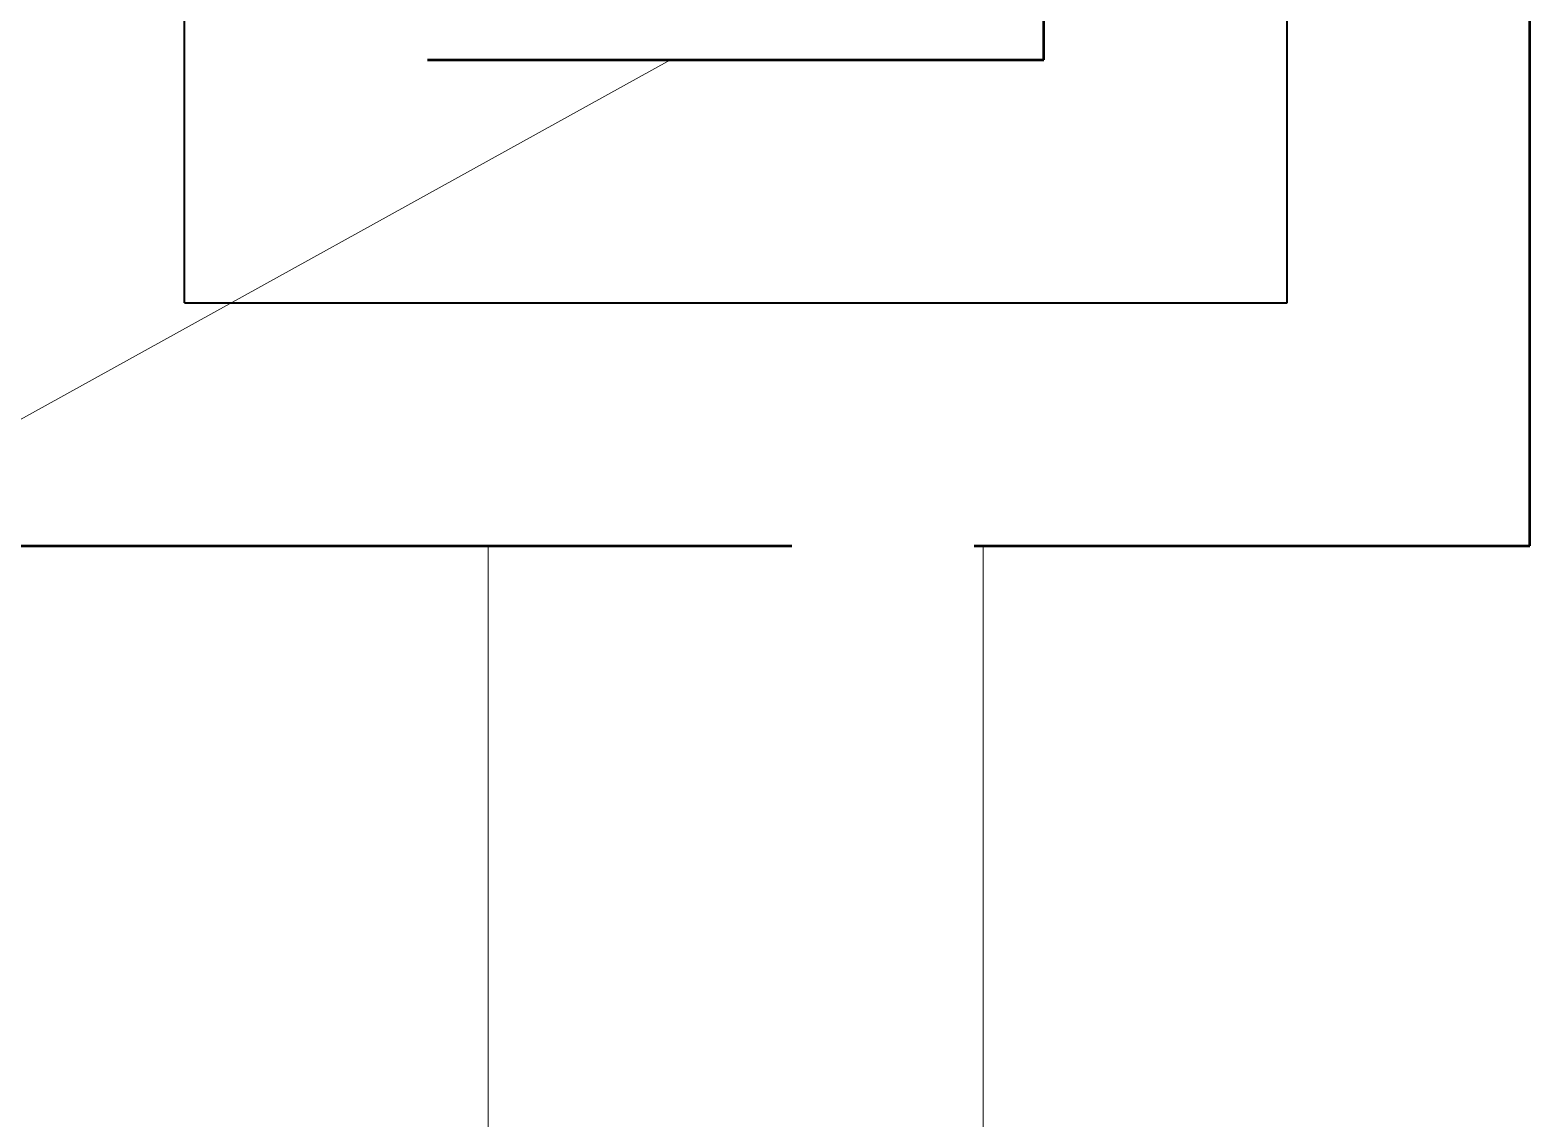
# Model space of a CAD drawing. Header units: millimetres. Extents: x 282 to 167718, y 282 to 525318.
# Drawn here: x 84407 to 87891, y 65582 to 68110 of the extents above; entities that cross this region are included whole.
import ezdxf

# ---------------------------------------------------------------- set-up
doc = ezdxf.new("R2010")
doc.units = ezdxf.units.MM
doc.linetypes.add('DASH_1976_423', pattern=[2398.888889, 1975.555556, -423.333333])
for name, color, linetype in [('DIMENSIONS', 7, 'Continuous'), ('GEOFAB', 5, 'Continuous'), ('LEADERS', 7, 'Continuous')]:
    doc.layers.add(name, color=color, linetype=linetype)

msp = doc.modelspace()

# ---------------------------------------------------------------- linework, layer by layer
at = {"layer": 'DIMENSIONS', "lineweight": 18}
for p, q in [((85471.1, 66911.7), (85471.1, 64089.4)), ((86621.1, 66911.7), (86621.1, 64089.4))]:
    msp.add_line(p, q, dxfattribs=at)
at = {"layer": 'GEOFAB', "color": 5, "linetype": 'DASH_1976_423', "lineweight": 50}
for p, q in [((87891.1, 66911.7), (87891.1, 71865)), ((84201.1, 66911.7), (87891.1, 66911.7))]:
    msp.add_line(p, q, dxfattribs=at)
at = {"layer": 'GEOFAB', "color": 6, "lineweight": 40}
for p, q in [((84765.6, 67476.1), (84765.6, 71300.6)), ((87326.7, 67476.1), (87326.7, 71300.6)), ((84765.6, 67476.1), (87326.7, 67476.1))]:
    msp.add_line(p, q, dxfattribs=at)
at = {"layer": 'GEOFAB', "color": 5, "linetype": 'DASH_1976_423', "lineweight": 53}
msp.add_lwpolyline([(85330, 68040.6), (86762.2, 68040.6), (86762.2, 70312.8), (85330, 70312.8)], close=True, dxfattribs=at)
at = {"layer": 'LEADERS', "lineweight": 18}
msp.add_line((81661.1, 65698.1), (85894.4, 68040.6), dxfattribs=at)

doc.saveas('drawing.dxf')
